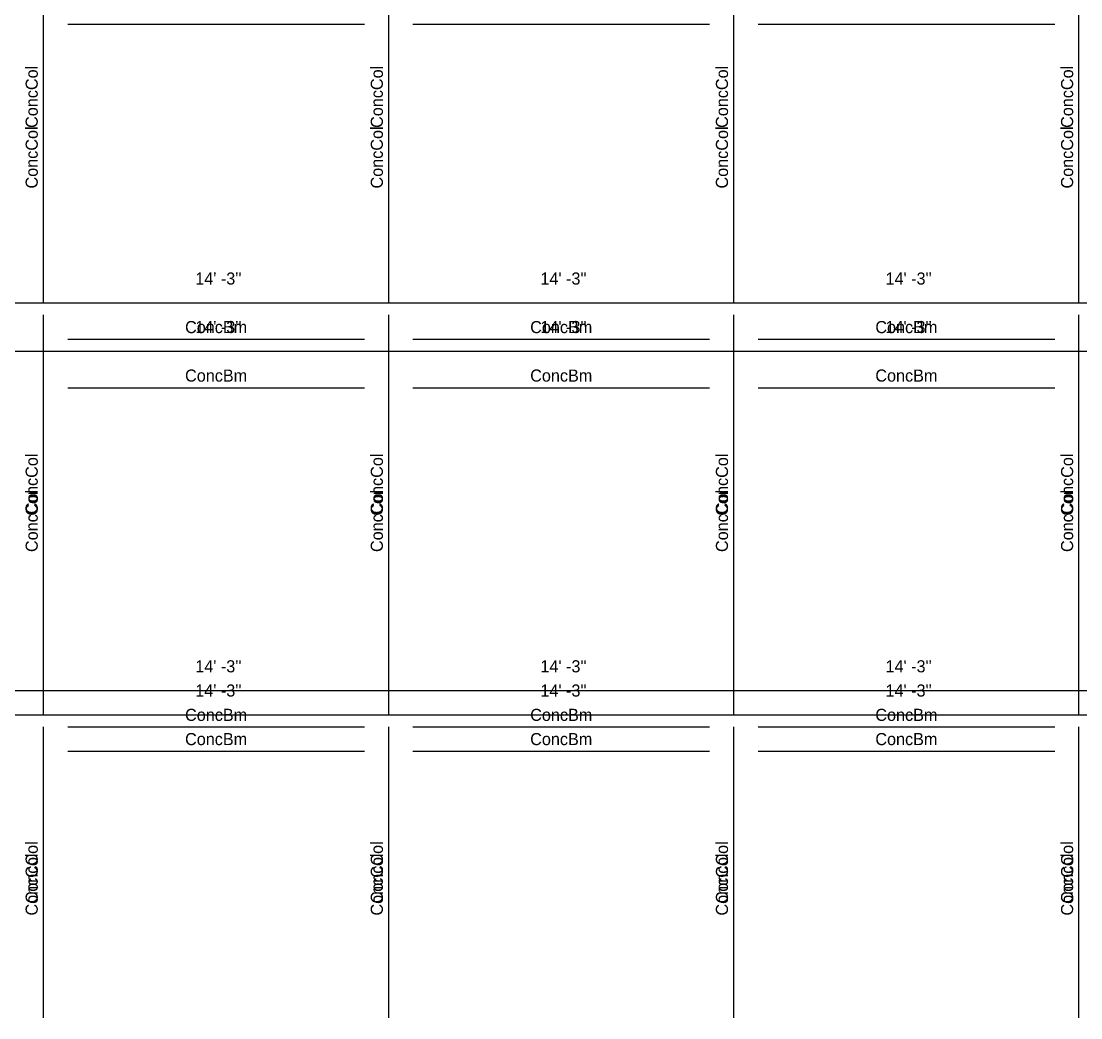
# Model space of a CAD drawing. Extents: x -38 to 2998, y -195 to 11529.
# Drawn here: x 563 to 1088, y 2928 to 3421 of the extents above; entities that cross this region are included whole.
import ezdxf
from ezdxf.enums import TextEntityAlignment as Align

# ---------------------------------------------------------------- set-up
doc = ezdxf.new("R2010")
doc.units = 0
doc.header["$MEASUREMENT"] = 0
doc.layers.get('0').update_dxf_attribs({"linetype": 'CONTINUOUS'})
for name, color, linetype in [('CENTERLINES', 7, 'CONTINUOUS'), ('DIMENSIONS', 4, 'CONTINUOUS'), ('TEXT', 5, 'CONTINUOUS')]:
    doc.layers.add(name, color=color, linetype=linetype)
doc.dimstyles.get("Standard").update_dxf_attribs({"dimtxt": 0.18, "dimasz": 0.18, "dimexe": 0.18, "dimexo": 0.0625, "dimgap": 0.09, "dimtad": 0, "dimtih": 1, "dimtoh": 1, "dimdec": 4, "dimzin": 0, "dimtxsty": 'STANDARD', "dimcen": 0.09, "dimazin": 3, "dimtfac": 1, "dimtdec": 4, "dimtofl": 0, "dimtmove": 0, "dimatfit": 3, "dimtolj": 1, "dimtzin": 0})

# ---------------------------------------------------------------- blocks, each defined once
blk = doc.blocks.new('*D7767')
at = {"color": 1, "linetype": 'BYBLOCK'}
for points in [[(407.73, 3094.77), (406.67, 3093.71), (399.25, 3086.29), (398.19, 3085.23)], [(578.73, 3094.77), (577.67, 3093.71), (570.25, 3086.29), (569.19, 3085.23)]]:
    blk.add_solid(points, dxfattribs=at)
at = {"layer": 'DIMENSIONS', "color": 9, "linetype": 'BYBLOCK'}
for p, q in [((402.96, 3090), (402.96, 3108)), ((573.96, 3090), (573.96, 3108))]:
    blk.add_line(p, q, dxfattribs=at)
at = {"layer": 'DIMENSIONS', "color": 0, "linetype": 'BYBLOCK'}
blk.add_line((402.96, 3090), (573.96, 3090), dxfattribs=at)
at = {"layer": 'DIMENSIONS', "color": 0, "linetype": 'BYBLOCK', "insert": (488.46, 3102), "char_height": 6, "attachment_point": 5}
blk.add_mtext("\\A1; 14' -3''", dxfattribs=at)
blk = doc.blocks.new('*D7768')
at = {"color": 1, "linetype": 'BYBLOCK'}
for points in [[(578.73, 3094.77), (577.67, 3093.71), (570.25, 3086.29), (569.19, 3085.23)], [(749.73, 3094.77), (748.67, 3093.71), (741.25, 3086.29), (740.19, 3085.23)]]:
    blk.add_solid(points, dxfattribs=at)
at = {"layer": 'DIMENSIONS', "color": 9, "linetype": 'BYBLOCK'}
for p, q in [((573.96, 3090), (573.96, 3108)), ((744.96, 3090), (744.96, 3108))]:
    blk.add_line(p, q, dxfattribs=at)
at = {"layer": 'DIMENSIONS', "color": 0, "linetype": 'BYBLOCK'}
blk.add_line((573.96, 3090), (744.96, 3090), dxfattribs=at)
at = {"layer": 'DIMENSIONS', "color": 0, "linetype": 'BYBLOCK', "insert": (659.46, 3102), "char_height": 6, "attachment_point": 5}
blk.add_mtext("\\A1; 14' -3''", dxfattribs=at)
blk = doc.blocks.new('*D7769')
at = {"color": 1, "linetype": 'BYBLOCK'}
for points in [[(749.73, 3094.77), (748.67, 3093.71), (741.25, 3086.29), (740.19, 3085.23)], [(920.73, 3094.77), (919.67, 3093.71), (912.25, 3086.29), (911.19, 3085.23)]]:
    blk.add_solid(points, dxfattribs=at)
at = {"layer": 'DIMENSIONS', "color": 9, "linetype": 'BYBLOCK'}
for p, q in [((744.96, 3090), (744.96, 3108)), ((915.96, 3090), (915.96, 3108))]:
    blk.add_line(p, q, dxfattribs=at)
at = {"layer": 'DIMENSIONS', "color": 0, "linetype": 'BYBLOCK'}
blk.add_line((744.96, 3090), (915.96, 3090), dxfattribs=at)
at = {"layer": 'DIMENSIONS', "color": 0, "linetype": 'BYBLOCK', "insert": (830.46, 3102), "char_height": 6, "attachment_point": 5}
blk.add_mtext("\\A1; 14' -3''", dxfattribs=at)
blk = doc.blocks.new('*D7770')
at = {"color": 1, "linetype": 'BYBLOCK'}
for points in [[(920.73, 3094.77), (919.67, 3093.71), (912.25, 3086.29), (911.19, 3085.23)], [(1091.73, 3094.77), (1090.67, 3093.71), (1083.25, 3086.29), (1082.19, 3085.23)]]:
    blk.add_solid(points, dxfattribs=at)
at = {"layer": 'DIMENSIONS', "color": 9, "linetype": 'BYBLOCK'}
for p, q in [((915.96, 3090), (915.96, 3108)), ((1086.96, 3090), (1086.96, 3108))]:
    blk.add_line(p, q, dxfattribs=at)
at = {"layer": 'DIMENSIONS', "color": 0, "linetype": 'BYBLOCK'}
blk.add_line((915.96, 3090), (1086.96, 3090), dxfattribs=at)
at = {"layer": 'DIMENSIONS', "color": 0, "linetype": 'BYBLOCK', "insert": (1001.46, 3102), "char_height": 6, "attachment_point": 5}
blk.add_mtext("\\A1; 14' -3''", dxfattribs=at)
blk = doc.blocks.new('*D7771')
at = {"color": 1, "linetype": 'BYBLOCK'}
for points in [[(1091.73, 3094.77), (1090.67, 3093.71), (1083.25, 3086.29), (1082.19, 3085.23)], [(1262.73, 3094.77), (1261.67, 3093.71), (1254.25, 3086.29), (1253.19, 3085.23)]]:
    blk.add_solid(points, dxfattribs=at)
at = {"layer": 'DIMENSIONS', "color": 9, "linetype": 'BYBLOCK'}
for p, q in [((1086.96, 3090), (1086.96, 3108)), ((1257.96, 3090), (1257.96, 3108))]:
    blk.add_line(p, q, dxfattribs=at)
at = {"layer": 'DIMENSIONS', "color": 0, "linetype": 'BYBLOCK'}
blk.add_line((1086.96, 3090), (1257.96, 3090), dxfattribs=at)
at = {"layer": 'DIMENSIONS', "color": 0, "linetype": 'BYBLOCK', "insert": (1172.46, 3102), "char_height": 6, "attachment_point": 5}
blk.add_mtext("\\A1; 14' -3''", dxfattribs=at)
blk = doc.blocks.new('*D7788')
at = {"color": 1, "linetype": 'BYBLOCK'}
for points in [[(407.73, 3286.77), (406.67, 3285.71), (399.25, 3278.29), (398.19, 3277.23)], [(578.73, 3286.77), (577.67, 3285.71), (570.25, 3278.29), (569.19, 3277.23)]]:
    blk.add_solid(points, dxfattribs=at)
at = {"layer": 'DIMENSIONS', "color": 9, "linetype": 'BYBLOCK'}
for p, q in [((402.96, 3282), (402.96, 3300)), ((573.96, 3282), (573.96, 3300))]:
    blk.add_line(p, q, dxfattribs=at)
at = {"layer": 'DIMENSIONS', "color": 0, "linetype": 'BYBLOCK'}
blk.add_line((402.96, 3282), (573.96, 3282), dxfattribs=at)
at = {"layer": 'DIMENSIONS', "color": 0, "linetype": 'BYBLOCK', "insert": (488.46, 3294), "char_height": 6, "attachment_point": 5}
blk.add_mtext("\\A1; 14' -3''", dxfattribs=at)
blk = doc.blocks.new('*D7789')
at = {"color": 1, "linetype": 'BYBLOCK'}
for points in [[(578.73, 3286.77), (577.67, 3285.71), (570.25, 3278.29), (569.19, 3277.23)], [(749.73, 3286.77), (748.67, 3285.71), (741.25, 3278.29), (740.19, 3277.23)]]:
    blk.add_solid(points, dxfattribs=at)
at = {"layer": 'DIMENSIONS', "color": 9, "linetype": 'BYBLOCK'}
for p, q in [((573.96, 3282), (573.96, 3300)), ((744.96, 3282), (744.96, 3300))]:
    blk.add_line(p, q, dxfattribs=at)
at = {"layer": 'DIMENSIONS', "color": 0, "linetype": 'BYBLOCK'}
blk.add_line((573.96, 3282), (744.96, 3282), dxfattribs=at)
at = {"layer": 'DIMENSIONS', "color": 0, "linetype": 'BYBLOCK', "insert": (659.46, 3294), "char_height": 6, "attachment_point": 5}
blk.add_mtext("\\A1; 14' -3''", dxfattribs=at)
blk = doc.blocks.new('*D7790')
at = {"color": 1, "linetype": 'BYBLOCK'}
for points in [[(749.73, 3286.77), (748.67, 3285.71), (741.25, 3278.29), (740.19, 3277.23)], [(920.73, 3286.77), (919.67, 3285.71), (912.25, 3278.29), (911.19, 3277.23)]]:
    blk.add_solid(points, dxfattribs=at)
at = {"layer": 'DIMENSIONS', "color": 9, "linetype": 'BYBLOCK'}
for p, q in [((744.96, 3282), (744.96, 3300)), ((915.96, 3282), (915.96, 3300))]:
    blk.add_line(p, q, dxfattribs=at)
at = {"layer": 'DIMENSIONS', "color": 0, "linetype": 'BYBLOCK'}
blk.add_line((744.96, 3282), (915.96, 3282), dxfattribs=at)
at = {"layer": 'DIMENSIONS', "color": 0, "linetype": 'BYBLOCK', "insert": (830.46, 3294), "char_height": 6, "attachment_point": 5}
blk.add_mtext("\\A1; 14' -3''", dxfattribs=at)
blk = doc.blocks.new('*D7791')
at = {"color": 1, "linetype": 'BYBLOCK'}
for points in [[(920.73, 3286.77), (919.67, 3285.71), (912.25, 3278.29), (911.19, 3277.23)], [(1091.73, 3286.77), (1090.67, 3285.71), (1083.25, 3278.29), (1082.19, 3277.23)]]:
    blk.add_solid(points, dxfattribs=at)
at = {"layer": 'DIMENSIONS', "color": 9, "linetype": 'BYBLOCK'}
for p, q in [((915.96, 3282), (915.96, 3300)), ((1086.96, 3282), (1086.96, 3300))]:
    blk.add_line(p, q, dxfattribs=at)
at = {"layer": 'DIMENSIONS', "color": 0, "linetype": 'BYBLOCK'}
blk.add_line((915.96, 3282), (1086.96, 3282), dxfattribs=at)
at = {"layer": 'DIMENSIONS', "color": 0, "linetype": 'BYBLOCK', "insert": (1001.46, 3294), "char_height": 6, "attachment_point": 5}
blk.add_mtext("\\A1; 14' -3''", dxfattribs=at)
blk = doc.blocks.new('*D7792')
at = {"color": 1, "linetype": 'BYBLOCK'}
for points in [[(1091.73, 3286.77), (1090.67, 3285.71), (1083.25, 3278.29), (1082.19, 3277.23)], [(1262.73, 3286.77), (1261.67, 3285.71), (1254.25, 3278.29), (1253.19, 3277.23)]]:
    blk.add_solid(points, dxfattribs=at)
at = {"layer": 'DIMENSIONS', "color": 9, "linetype": 'BYBLOCK'}
for p, q in [((1086.96, 3282), (1086.96, 3300)), ((1257.96, 3282), (1257.96, 3300))]:
    blk.add_line(p, q, dxfattribs=at)
at = {"layer": 'DIMENSIONS', "color": 0, "linetype": 'BYBLOCK'}
blk.add_line((1086.96, 3282), (1257.96, 3282), dxfattribs=at)
at = {"layer": 'DIMENSIONS', "color": 0, "linetype": 'BYBLOCK', "insert": (1172.46, 3294), "char_height": 6, "attachment_point": 5}
blk.add_mtext("\\A1; 14' -3''", dxfattribs=at)
blk = doc.blocks.new('*D8258')
at = {"color": 1, "linetype": 'BYBLOCK'}
for points in [[(407.73, 3082.77), (406.67, 3081.71), (399.25, 3074.29), (398.19, 3073.23)], [(578.73, 3082.77), (577.67, 3081.71), (570.25, 3074.29), (569.19, 3073.23)]]:
    blk.add_solid(points, dxfattribs=at)
at = {"layer": 'DIMENSIONS', "color": 9, "linetype": 'BYBLOCK'}
for p, q in [((402.96, 3078), (402.96, 3096)), ((573.96, 3078), (573.96, 3096))]:
    blk.add_line(p, q, dxfattribs=at)
at = {"layer": 'DIMENSIONS', "color": 0, "linetype": 'BYBLOCK'}
blk.add_line((402.96, 3078), (573.96, 3078), dxfattribs=at)
at = {"layer": 'DIMENSIONS', "color": 0, "linetype": 'BYBLOCK', "insert": (488.46, 3090), "char_height": 6, "attachment_point": 5}
blk.add_mtext("\\A1; 14' -3''", dxfattribs=at)
blk = doc.blocks.new('*D8259')
at = {"color": 1, "linetype": 'BYBLOCK'}
for points in [[(578.73, 3082.77), (577.67, 3081.71), (570.25, 3074.29), (569.19, 3073.23)], [(749.73, 3082.77), (748.67, 3081.71), (741.25, 3074.29), (740.19, 3073.23)]]:
    blk.add_solid(points, dxfattribs=at)
at = {"layer": 'DIMENSIONS', "color": 9, "linetype": 'BYBLOCK'}
for p, q in [((573.96, 3078), (573.96, 3096)), ((744.96, 3078), (744.96, 3096))]:
    blk.add_line(p, q, dxfattribs=at)
at = {"layer": 'DIMENSIONS', "color": 0, "linetype": 'BYBLOCK'}
blk.add_line((573.96, 3078), (744.96, 3078), dxfattribs=at)
at = {"layer": 'DIMENSIONS', "color": 0, "linetype": 'BYBLOCK', "insert": (659.46, 3090), "char_height": 6, "attachment_point": 5}
blk.add_mtext("\\A1; 14' -3''", dxfattribs=at)
blk = doc.blocks.new('*D8260')
at = {"color": 1, "linetype": 'BYBLOCK'}
for points in [[(749.73, 3082.77), (748.67, 3081.71), (741.25, 3074.29), (740.19, 3073.23)], [(920.73, 3082.77), (919.67, 3081.71), (912.25, 3074.29), (911.19, 3073.23)]]:
    blk.add_solid(points, dxfattribs=at)
at = {"layer": 'DIMENSIONS', "color": 9, "linetype": 'BYBLOCK'}
for p, q in [((744.96, 3078), (744.96, 3096)), ((915.96, 3078), (915.96, 3096))]:
    blk.add_line(p, q, dxfattribs=at)
at = {"layer": 'DIMENSIONS', "color": 0, "linetype": 'BYBLOCK'}
blk.add_line((744.96, 3078), (915.96, 3078), dxfattribs=at)
at = {"layer": 'DIMENSIONS', "color": 0, "linetype": 'BYBLOCK', "insert": (830.46, 3090), "char_height": 6, "attachment_point": 5}
blk.add_mtext("\\A1; 14' -3''", dxfattribs=at)
blk = doc.blocks.new('*D8261')
at = {"color": 1, "linetype": 'BYBLOCK'}
for points in [[(920.73, 3082.77), (919.67, 3081.71), (912.25, 3074.29), (911.19, 3073.23)], [(1091.73, 3082.77), (1090.67, 3081.71), (1083.25, 3074.29), (1082.19, 3073.23)]]:
    blk.add_solid(points, dxfattribs=at)
at = {"layer": 'DIMENSIONS', "color": 9, "linetype": 'BYBLOCK'}
for p, q in [((915.96, 3078), (915.96, 3096)), ((1086.96, 3078), (1086.96, 3096))]:
    blk.add_line(p, q, dxfattribs=at)
at = {"layer": 'DIMENSIONS', "color": 0, "linetype": 'BYBLOCK'}
blk.add_line((915.96, 3078), (1086.96, 3078), dxfattribs=at)
at = {"layer": 'DIMENSIONS', "color": 0, "linetype": 'BYBLOCK', "insert": (1001.46, 3090), "char_height": 6, "attachment_point": 5}
blk.add_mtext("\\A1; 14' -3''", dxfattribs=at)
blk = doc.blocks.new('*D8262')
at = {"color": 1, "linetype": 'BYBLOCK'}
for points in [[(1091.73, 3082.77), (1090.67, 3081.71), (1083.25, 3074.29), (1082.19, 3073.23)], [(1262.73, 3082.77), (1261.67, 3081.71), (1254.25, 3074.29), (1253.19, 3073.23)]]:
    blk.add_solid(points, dxfattribs=at)
at = {"layer": 'DIMENSIONS', "color": 9, "linetype": 'BYBLOCK'}
for p, q in [((1086.96, 3078), (1086.96, 3096)), ((1257.96, 3078), (1257.96, 3096))]:
    blk.add_line(p, q, dxfattribs=at)
at = {"layer": 'DIMENSIONS', "color": 0, "linetype": 'BYBLOCK'}
blk.add_line((1086.96, 3078), (1257.96, 3078), dxfattribs=at)
at = {"layer": 'DIMENSIONS', "color": 0, "linetype": 'BYBLOCK', "insert": (1172.46, 3090), "char_height": 6, "attachment_point": 5}
blk.add_mtext("\\A1; 14' -3''", dxfattribs=at)
blk = doc.blocks.new('*D8279')
at = {"color": 1, "linetype": 'BYBLOCK'}
for points in [[(407.73, 3262.77), (406.67, 3261.71), (399.25, 3254.29), (398.19, 3253.23)], [(578.73, 3262.77), (577.67, 3261.71), (570.25, 3254.29), (569.19, 3253.23)]]:
    blk.add_solid(points, dxfattribs=at)
at = {"layer": 'DIMENSIONS', "color": 9, "linetype": 'BYBLOCK'}
for p, q in [((402.96, 3258), (402.96, 3276)), ((573.96, 3258), (573.96, 3276))]:
    blk.add_line(p, q, dxfattribs=at)
at = {"layer": 'DIMENSIONS', "color": 0, "linetype": 'BYBLOCK'}
blk.add_line((402.96, 3258), (573.96, 3258), dxfattribs=at)
at = {"layer": 'DIMENSIONS', "color": 0, "linetype": 'BYBLOCK', "insert": (488.46, 3270), "char_height": 6, "attachment_point": 5}
blk.add_mtext("\\A1; 14' -3''", dxfattribs=at)
blk = doc.blocks.new('*D8280')
at = {"color": 1, "linetype": 'BYBLOCK'}
for points in [[(578.73, 3262.77), (577.67, 3261.71), (570.25, 3254.29), (569.19, 3253.23)], [(749.73, 3262.77), (748.67, 3261.71), (741.25, 3254.29), (740.19, 3253.23)]]:
    blk.add_solid(points, dxfattribs=at)
at = {"layer": 'DIMENSIONS', "color": 9, "linetype": 'BYBLOCK'}
for p, q in [((573.96, 3258), (573.96, 3276)), ((744.96, 3258), (744.96, 3276))]:
    blk.add_line(p, q, dxfattribs=at)
at = {"layer": 'DIMENSIONS', "color": 0, "linetype": 'BYBLOCK'}
blk.add_line((573.96, 3258), (744.96, 3258), dxfattribs=at)
at = {"layer": 'DIMENSIONS', "color": 0, "linetype": 'BYBLOCK', "insert": (659.46, 3270), "char_height": 6, "attachment_point": 5}
blk.add_mtext("\\A1; 14' -3''", dxfattribs=at)
blk = doc.blocks.new('*D8281')
at = {"color": 1, "linetype": 'BYBLOCK'}
for points in [[(749.73, 3262.77), (748.67, 3261.71), (741.25, 3254.29), (740.19, 3253.23)], [(920.73, 3262.77), (919.67, 3261.71), (912.25, 3254.29), (911.19, 3253.23)]]:
    blk.add_solid(points, dxfattribs=at)
at = {"layer": 'DIMENSIONS', "color": 9, "linetype": 'BYBLOCK'}
for p, q in [((744.96, 3258), (744.96, 3276)), ((915.96, 3258), (915.96, 3276))]:
    blk.add_line(p, q, dxfattribs=at)
at = {"layer": 'DIMENSIONS', "color": 0, "linetype": 'BYBLOCK'}
blk.add_line((744.96, 3258), (915.96, 3258), dxfattribs=at)
at = {"layer": 'DIMENSIONS', "color": 0, "linetype": 'BYBLOCK', "insert": (830.46, 3270), "char_height": 6, "attachment_point": 5}
blk.add_mtext("\\A1; 14' -3''", dxfattribs=at)
blk = doc.blocks.new('*D8282')
at = {"color": 1, "linetype": 'BYBLOCK'}
for points in [[(920.73, 3262.77), (919.67, 3261.71), (912.25, 3254.29), (911.19, 3253.23)], [(1091.73, 3262.77), (1090.67, 3261.71), (1083.25, 3254.29), (1082.19, 3253.23)]]:
    blk.add_solid(points, dxfattribs=at)
at = {"layer": 'DIMENSIONS', "color": 9, "linetype": 'BYBLOCK'}
for p, q in [((915.96, 3258), (915.96, 3276)), ((1086.96, 3258), (1086.96, 3276))]:
    blk.add_line(p, q, dxfattribs=at)
at = {"layer": 'DIMENSIONS', "color": 0, "linetype": 'BYBLOCK'}
blk.add_line((915.96, 3258), (1086.96, 3258), dxfattribs=at)
at = {"layer": 'DIMENSIONS', "color": 0, "linetype": 'BYBLOCK', "insert": (1001.46, 3270), "char_height": 6, "attachment_point": 5}
blk.add_mtext("\\A1; 14' -3''", dxfattribs=at)
blk = doc.blocks.new('*D8283')
at = {"color": 1, "linetype": 'BYBLOCK'}
for points in [[(1091.73, 3262.77), (1090.67, 3261.71), (1083.25, 3254.29), (1082.19, 3253.23)], [(1262.73, 3262.77), (1261.67, 3261.71), (1254.25, 3254.29), (1253.19, 3253.23)]]:
    blk.add_solid(points, dxfattribs=at)
at = {"layer": 'DIMENSIONS', "color": 9, "linetype": 'BYBLOCK'}
for p, q in [((1086.96, 3258), (1086.96, 3276)), ((1257.96, 3258), (1257.96, 3276))]:
    blk.add_line(p, q, dxfattribs=at)
at = {"layer": 'DIMENSIONS', "color": 0, "linetype": 'BYBLOCK'}
blk.add_line((1086.96, 3258), (1257.96, 3258), dxfattribs=at)
at = {"layer": 'DIMENSIONS', "color": 0, "linetype": 'BYBLOCK', "insert": (1172.46, 3270), "char_height": 6, "attachment_point": 5}
blk.add_mtext("\\A1; 14' -3''", dxfattribs=at)
blk = doc.blocks.new('*D8728')
at = {"color": 1, "linetype": 'BYBLOCK'}
for points in [[(407.73, 3082.77), (406.67, 3081.71), (399.25, 3074.29), (398.19, 3073.23)], [(578.73, 3082.77), (577.67, 3081.71), (570.25, 3074.29), (569.19, 3073.23)]]:
    blk.add_solid(points, dxfattribs=at)
at = {"layer": 'DIMENSIONS', "color": 9, "linetype": 'BYBLOCK'}
for p, q in [((402.96, 3078), (402.96, 3096)), ((573.96, 3078), (573.96, 3096))]:
    blk.add_line(p, q, dxfattribs=at)
at = {"layer": 'DIMENSIONS', "color": 0, "linetype": 'BYBLOCK'}
blk.add_line((402.96, 3078), (573.96, 3078), dxfattribs=at)
at = {"layer": 'DIMENSIONS', "color": 0, "linetype": 'BYBLOCK', "insert": (488.46, 3090), "char_height": 6, "attachment_point": 5}
blk.add_mtext("\\A1; 14' -3''", dxfattribs=at)
blk = doc.blocks.new('*D8729')
at = {"color": 1, "linetype": 'BYBLOCK'}
for points in [[(578.73, 3082.77), (577.67, 3081.71), (570.25, 3074.29), (569.19, 3073.23)], [(749.73, 3082.77), (748.67, 3081.71), (741.25, 3074.29), (740.19, 3073.23)]]:
    blk.add_solid(points, dxfattribs=at)
at = {"layer": 'DIMENSIONS', "color": 9, "linetype": 'BYBLOCK'}
for p, q in [((573.96, 3078), (573.96, 3096)), ((744.96, 3078), (744.96, 3096))]:
    blk.add_line(p, q, dxfattribs=at)
at = {"layer": 'DIMENSIONS', "color": 0, "linetype": 'BYBLOCK'}
blk.add_line((573.96, 3078), (744.96, 3078), dxfattribs=at)
at = {"layer": 'DIMENSIONS', "color": 0, "linetype": 'BYBLOCK', "insert": (659.46, 3090), "char_height": 6, "attachment_point": 5}
blk.add_mtext("\\A1; 14' -3''", dxfattribs=at)
blk = doc.blocks.new('*D8730')
at = {"color": 1, "linetype": 'BYBLOCK'}
for points in [[(749.73, 3082.77), (748.67, 3081.71), (741.25, 3074.29), (740.19, 3073.23)], [(920.73, 3082.77), (919.67, 3081.71), (912.25, 3074.29), (911.19, 3073.23)]]:
    blk.add_solid(points, dxfattribs=at)
at = {"layer": 'DIMENSIONS', "color": 9, "linetype": 'BYBLOCK'}
for p, q in [((744.96, 3078), (744.96, 3096)), ((915.96, 3078), (915.96, 3096))]:
    blk.add_line(p, q, dxfattribs=at)
at = {"layer": 'DIMENSIONS', "color": 0, "linetype": 'BYBLOCK'}
blk.add_line((744.96, 3078), (915.96, 3078), dxfattribs=at)
at = {"layer": 'DIMENSIONS', "color": 0, "linetype": 'BYBLOCK', "insert": (830.46, 3090), "char_height": 6, "attachment_point": 5}
blk.add_mtext("\\A1; 14' -3''", dxfattribs=at)
blk = doc.blocks.new('*D8731')
at = {"color": 1, "linetype": 'BYBLOCK'}
for points in [[(920.73, 3082.77), (919.67, 3081.71), (912.25, 3074.29), (911.19, 3073.23)], [(1091.73, 3082.77), (1090.67, 3081.71), (1083.25, 3074.29), (1082.19, 3073.23)]]:
    blk.add_solid(points, dxfattribs=at)
at = {"layer": 'DIMENSIONS', "color": 9, "linetype": 'BYBLOCK'}
for p, q in [((915.96, 3078), (915.96, 3096)), ((1086.96, 3078), (1086.96, 3096))]:
    blk.add_line(p, q, dxfattribs=at)
at = {"layer": 'DIMENSIONS', "color": 0, "linetype": 'BYBLOCK'}
blk.add_line((915.96, 3078), (1086.96, 3078), dxfattribs=at)
at = {"layer": 'DIMENSIONS', "color": 0, "linetype": 'BYBLOCK', "insert": (1001.46, 3090), "char_height": 6, "attachment_point": 5}
blk.add_mtext("\\A1; 14' -3''", dxfattribs=at)
blk = doc.blocks.new('*D8732')
at = {"color": 1, "linetype": 'BYBLOCK'}
for points in [[(1091.73, 3082.77), (1090.67, 3081.71), (1083.25, 3074.29), (1082.19, 3073.23)], [(1262.73, 3082.77), (1261.67, 3081.71), (1254.25, 3074.29), (1253.19, 3073.23)]]:
    blk.add_solid(points, dxfattribs=at)
at = {"layer": 'DIMENSIONS', "color": 9, "linetype": 'BYBLOCK'}
for p, q in [((1086.96, 3078), (1086.96, 3096)), ((1257.96, 3078), (1257.96, 3096))]:
    blk.add_line(p, q, dxfattribs=at)
at = {"layer": 'DIMENSIONS', "color": 0, "linetype": 'BYBLOCK'}
blk.add_line((1086.96, 3078), (1257.96, 3078), dxfattribs=at)
at = {"layer": 'DIMENSIONS', "color": 0, "linetype": 'BYBLOCK', "insert": (1172.46, 3090), "char_height": 6, "attachment_point": 5}
blk.add_mtext("\\A1; 14' -3''", dxfattribs=at)
blk = doc.blocks.new('*D8749')
at = {"color": 1, "linetype": 'BYBLOCK'}
for points in [[(407.73, 3262.77), (406.67, 3261.71), (399.25, 3254.29), (398.19, 3253.23)], [(578.73, 3262.77), (577.67, 3261.71), (570.25, 3254.29), (569.19, 3253.23)]]:
    blk.add_solid(points, dxfattribs=at)
at = {"layer": 'DIMENSIONS', "color": 9, "linetype": 'BYBLOCK'}
for p, q in [((402.96, 3258), (402.96, 3276)), ((573.96, 3258), (573.96, 3276))]:
    blk.add_line(p, q, dxfattribs=at)
at = {"layer": 'DIMENSIONS', "color": 0, "linetype": 'BYBLOCK'}
blk.add_line((402.96, 3258), (573.96, 3258), dxfattribs=at)
at = {"layer": 'DIMENSIONS', "color": 0, "linetype": 'BYBLOCK', "insert": (488.46, 3270), "char_height": 6, "attachment_point": 5}
blk.add_mtext("\\A1; 14' -3''", dxfattribs=at)
blk = doc.blocks.new('*D8750')
at = {"color": 1, "linetype": 'BYBLOCK'}
for points in [[(578.73, 3262.77), (577.67, 3261.71), (570.25, 3254.29), (569.19, 3253.23)], [(749.73, 3262.77), (748.67, 3261.71), (741.25, 3254.29), (740.19, 3253.23)]]:
    blk.add_solid(points, dxfattribs=at)
at = {"layer": 'DIMENSIONS', "color": 9, "linetype": 'BYBLOCK'}
for p, q in [((573.96, 3258), (573.96, 3276)), ((744.96, 3258), (744.96, 3276))]:
    blk.add_line(p, q, dxfattribs=at)
at = {"layer": 'DIMENSIONS', "color": 0, "linetype": 'BYBLOCK'}
blk.add_line((573.96, 3258), (744.96, 3258), dxfattribs=at)
at = {"layer": 'DIMENSIONS', "color": 0, "linetype": 'BYBLOCK', "insert": (659.46, 3270), "char_height": 6, "attachment_point": 5}
blk.add_mtext("\\A1; 14' -3''", dxfattribs=at)
blk = doc.blocks.new('*D8751')
at = {"color": 1, "linetype": 'BYBLOCK'}
for points in [[(749.73, 3262.77), (748.67, 3261.71), (741.25, 3254.29), (740.19, 3253.23)], [(920.73, 3262.77), (919.67, 3261.71), (912.25, 3254.29), (911.19, 3253.23)]]:
    blk.add_solid(points, dxfattribs=at)
at = {"layer": 'DIMENSIONS', "color": 9, "linetype": 'BYBLOCK'}
for p, q in [((744.96, 3258), (744.96, 3276)), ((915.96, 3258), (915.96, 3276))]:
    blk.add_line(p, q, dxfattribs=at)
at = {"layer": 'DIMENSIONS', "color": 0, "linetype": 'BYBLOCK'}
blk.add_line((744.96, 3258), (915.96, 3258), dxfattribs=at)
at = {"layer": 'DIMENSIONS', "color": 0, "linetype": 'BYBLOCK', "insert": (830.46, 3270), "char_height": 6, "attachment_point": 5}
blk.add_mtext("\\A1; 14' -3''", dxfattribs=at)
blk = doc.blocks.new('*D8752')
at = {"color": 1, "linetype": 'BYBLOCK'}
for points in [[(920.73, 3262.77), (919.67, 3261.71), (912.25, 3254.29), (911.19, 3253.23)], [(1091.73, 3262.77), (1090.67, 3261.71), (1083.25, 3254.29), (1082.19, 3253.23)]]:
    blk.add_solid(points, dxfattribs=at)
at = {"layer": 'DIMENSIONS', "color": 9, "linetype": 'BYBLOCK'}
for p, q in [((915.96, 3258), (915.96, 3276)), ((1086.96, 3258), (1086.96, 3276))]:
    blk.add_line(p, q, dxfattribs=at)
at = {"layer": 'DIMENSIONS', "color": 0, "linetype": 'BYBLOCK'}
blk.add_line((915.96, 3258), (1086.96, 3258), dxfattribs=at)
at = {"layer": 'DIMENSIONS', "color": 0, "linetype": 'BYBLOCK', "insert": (1001.46, 3270), "char_height": 6, "attachment_point": 5}
blk.add_mtext("\\A1; 14' -3''", dxfattribs=at)
blk = doc.blocks.new('*D8753')
at = {"color": 1, "linetype": 'BYBLOCK'}
for points in [[(1091.73, 3262.77), (1090.67, 3261.71), (1083.25, 3254.29), (1082.19, 3253.23)], [(1262.73, 3262.77), (1261.67, 3261.71), (1254.25, 3254.29), (1253.19, 3253.23)]]:
    blk.add_solid(points, dxfattribs=at)
at = {"layer": 'DIMENSIONS', "color": 9, "linetype": 'BYBLOCK'}
for p, q in [((1086.96, 3258), (1086.96, 3276)), ((1257.96, 3258), (1257.96, 3276))]:
    blk.add_line(p, q, dxfattribs=at)
at = {"layer": 'DIMENSIONS', "color": 0, "linetype": 'BYBLOCK'}
blk.add_line((1086.96, 3258), (1257.96, 3258), dxfattribs=at)
at = {"layer": 'DIMENSIONS', "color": 0, "linetype": 'BYBLOCK', "insert": (1172.46, 3270), "char_height": 6, "attachment_point": 5}
blk.add_mtext("\\A1; 14' -3''", dxfattribs=at)
blk = doc.blocks.new('*D9198')
at = {"color": 1, "linetype": 'BYBLOCK'}
for points in [[(407.73, 3082.77), (406.67, 3081.71), (399.25, 3074.29), (398.19, 3073.23)], [(578.73, 3082.77), (577.67, 3081.71), (570.25, 3074.29), (569.19, 3073.23)]]:
    blk.add_solid(points, dxfattribs=at)
at = {"layer": 'DIMENSIONS', "color": 9, "linetype": 'BYBLOCK'}
for p, q in [((402.96, 3078), (402.96, 3096)), ((573.96, 3078), (573.96, 3096))]:
    blk.add_line(p, q, dxfattribs=at)
at = {"layer": 'DIMENSIONS', "color": 0, "linetype": 'BYBLOCK'}
blk.add_line((402.96, 3078), (573.96, 3078), dxfattribs=at)
at = {"layer": 'DIMENSIONS', "color": 0, "linetype": 'BYBLOCK', "insert": (488.46, 3090), "char_height": 6, "attachment_point": 5}
blk.add_mtext("\\A1; 14' -3''", dxfattribs=at)
blk = doc.blocks.new('*D9199')
at = {"color": 1, "linetype": 'BYBLOCK'}
for points in [[(578.73, 3082.77), (577.67, 3081.71), (570.25, 3074.29), (569.19, 3073.23)], [(749.73, 3082.77), (748.67, 3081.71), (741.25, 3074.29), (740.19, 3073.23)]]:
    blk.add_solid(points, dxfattribs=at)
at = {"layer": 'DIMENSIONS', "color": 9, "linetype": 'BYBLOCK'}
for p, q in [((573.96, 3078), (573.96, 3096)), ((744.96, 3078), (744.96, 3096))]:
    blk.add_line(p, q, dxfattribs=at)
at = {"layer": 'DIMENSIONS', "color": 0, "linetype": 'BYBLOCK'}
blk.add_line((573.96, 3078), (744.96, 3078), dxfattribs=at)
at = {"layer": 'DIMENSIONS', "color": 0, "linetype": 'BYBLOCK', "insert": (659.46, 3090), "char_height": 6, "attachment_point": 5}
blk.add_mtext("\\A1; 14' -3''", dxfattribs=at)
blk = doc.blocks.new('*D9200')
at = {"color": 1, "linetype": 'BYBLOCK'}
for points in [[(749.73, 3082.77), (748.67, 3081.71), (741.25, 3074.29), (740.19, 3073.23)], [(920.73, 3082.77), (919.67, 3081.71), (912.25, 3074.29), (911.19, 3073.23)]]:
    blk.add_solid(points, dxfattribs=at)
at = {"layer": 'DIMENSIONS', "color": 9, "linetype": 'BYBLOCK'}
for p, q in [((744.96, 3078), (744.96, 3096)), ((915.96, 3078), (915.96, 3096))]:
    blk.add_line(p, q, dxfattribs=at)
at = {"layer": 'DIMENSIONS', "color": 0, "linetype": 'BYBLOCK'}
blk.add_line((744.96, 3078), (915.96, 3078), dxfattribs=at)
at = {"layer": 'DIMENSIONS', "color": 0, "linetype": 'BYBLOCK', "insert": (830.46, 3090), "char_height": 6, "attachment_point": 5}
blk.add_mtext("\\A1; 14' -3''", dxfattribs=at)
blk = doc.blocks.new('*D9201')
at = {"color": 1, "linetype": 'BYBLOCK'}
for points in [[(920.73, 3082.77), (919.67, 3081.71), (912.25, 3074.29), (911.19, 3073.23)], [(1091.73, 3082.77), (1090.67, 3081.71), (1083.25, 3074.29), (1082.19, 3073.23)]]:
    blk.add_solid(points, dxfattribs=at)
at = {"layer": 'DIMENSIONS', "color": 9, "linetype": 'BYBLOCK'}
for p, q in [((915.96, 3078), (915.96, 3096)), ((1086.96, 3078), (1086.96, 3096))]:
    blk.add_line(p, q, dxfattribs=at)
at = {"layer": 'DIMENSIONS', "color": 0, "linetype": 'BYBLOCK'}
blk.add_line((915.96, 3078), (1086.96, 3078), dxfattribs=at)
at = {"layer": 'DIMENSIONS', "color": 0, "linetype": 'BYBLOCK', "insert": (1001.46, 3090), "char_height": 6, "attachment_point": 5}
blk.add_mtext("\\A1; 14' -3''", dxfattribs=at)
blk = doc.blocks.new('*D9202')
at = {"color": 1, "linetype": 'BYBLOCK'}
for points in [[(1091.73, 3082.77), (1090.67, 3081.71), (1083.25, 3074.29), (1082.19, 3073.23)], [(1262.73, 3082.77), (1261.67, 3081.71), (1254.25, 3074.29), (1253.19, 3073.23)]]:
    blk.add_solid(points, dxfattribs=at)
at = {"layer": 'DIMENSIONS', "color": 9, "linetype": 'BYBLOCK'}
for p, q in [((1086.96, 3078), (1086.96, 3096)), ((1257.96, 3078), (1257.96, 3096))]:
    blk.add_line(p, q, dxfattribs=at)
at = {"layer": 'DIMENSIONS', "color": 0, "linetype": 'BYBLOCK'}
blk.add_line((1086.96, 3078), (1257.96, 3078), dxfattribs=at)
at = {"layer": 'DIMENSIONS', "color": 0, "linetype": 'BYBLOCK', "insert": (1172.46, 3090), "char_height": 6, "attachment_point": 5}
blk.add_mtext("\\A1; 14' -3''", dxfattribs=at)
blk = doc.blocks.new('*D9219')
at = {"color": 1, "linetype": 'BYBLOCK'}
for points in [[(407.73, 3262.77), (406.67, 3261.71), (399.25, 3254.29), (398.19, 3253.23)], [(578.73, 3262.77), (577.67, 3261.71), (570.25, 3254.29), (569.19, 3253.23)]]:
    blk.add_solid(points, dxfattribs=at)
at = {"layer": 'DIMENSIONS', "color": 9, "linetype": 'BYBLOCK'}
for p, q in [((402.96, 3258), (402.96, 3276)), ((573.96, 3258), (573.96, 3276))]:
    blk.add_line(p, q, dxfattribs=at)
at = {"layer": 'DIMENSIONS', "color": 0, "linetype": 'BYBLOCK'}
blk.add_line((402.96, 3258), (573.96, 3258), dxfattribs=at)
at = {"layer": 'DIMENSIONS', "color": 0, "linetype": 'BYBLOCK', "insert": (488.46, 3270), "char_height": 6, "attachment_point": 5}
blk.add_mtext("\\A1; 14' -3''", dxfattribs=at)
blk = doc.blocks.new('*D9220')
at = {"color": 1, "linetype": 'BYBLOCK'}
for points in [[(578.73, 3262.77), (577.67, 3261.71), (570.25, 3254.29), (569.19, 3253.23)], [(749.73, 3262.77), (748.67, 3261.71), (741.25, 3254.29), (740.19, 3253.23)]]:
    blk.add_solid(points, dxfattribs=at)
at = {"layer": 'DIMENSIONS', "color": 9, "linetype": 'BYBLOCK'}
for p, q in [((573.96, 3258), (573.96, 3276)), ((744.96, 3258), (744.96, 3276))]:
    blk.add_line(p, q, dxfattribs=at)
at = {"layer": 'DIMENSIONS', "color": 0, "linetype": 'BYBLOCK'}
blk.add_line((573.96, 3258), (744.96, 3258), dxfattribs=at)
at = {"layer": 'DIMENSIONS', "color": 0, "linetype": 'BYBLOCK', "insert": (659.46, 3270), "char_height": 6, "attachment_point": 5}
blk.add_mtext("\\A1; 14' -3''", dxfattribs=at)
blk = doc.blocks.new('*D9221')
at = {"color": 1, "linetype": 'BYBLOCK'}
for points in [[(749.73, 3262.77), (748.67, 3261.71), (741.25, 3254.29), (740.19, 3253.23)], [(920.73, 3262.77), (919.67, 3261.71), (912.25, 3254.29), (911.19, 3253.23)]]:
    blk.add_solid(points, dxfattribs=at)
at = {"layer": 'DIMENSIONS', "color": 9, "linetype": 'BYBLOCK'}
for p, q in [((744.96, 3258), (744.96, 3276)), ((915.96, 3258), (915.96, 3276))]:
    blk.add_line(p, q, dxfattribs=at)
at = {"layer": 'DIMENSIONS', "color": 0, "linetype": 'BYBLOCK'}
blk.add_line((744.96, 3258), (915.96, 3258), dxfattribs=at)
at = {"layer": 'DIMENSIONS', "color": 0, "linetype": 'BYBLOCK', "insert": (830.46, 3270), "char_height": 6, "attachment_point": 5}
blk.add_mtext("\\A1; 14' -3''", dxfattribs=at)
blk = doc.blocks.new('*D9222')
at = {"color": 1, "linetype": 'BYBLOCK'}
for points in [[(920.73, 3262.77), (919.67, 3261.71), (912.25, 3254.29), (911.19, 3253.23)], [(1091.73, 3262.77), (1090.67, 3261.71), (1083.25, 3254.29), (1082.19, 3253.23)]]:
    blk.add_solid(points, dxfattribs=at)
at = {"layer": 'DIMENSIONS', "color": 9, "linetype": 'BYBLOCK'}
for p, q in [((915.96, 3258), (915.96, 3276)), ((1086.96, 3258), (1086.96, 3276))]:
    blk.add_line(p, q, dxfattribs=at)
at = {"layer": 'DIMENSIONS', "color": 0, "linetype": 'BYBLOCK'}
blk.add_line((915.96, 3258), (1086.96, 3258), dxfattribs=at)
at = {"layer": 'DIMENSIONS', "color": 0, "linetype": 'BYBLOCK', "insert": (1001.46, 3270), "char_height": 6, "attachment_point": 5}
blk.add_mtext("\\A1; 14' -3''", dxfattribs=at)
blk = doc.blocks.new('*D9223')
at = {"color": 1, "linetype": 'BYBLOCK'}
for points in [[(1091.73, 3262.77), (1090.67, 3261.71), (1083.25, 3254.29), (1082.19, 3253.23)], [(1262.73, 3262.77), (1261.67, 3261.71), (1254.25, 3254.29), (1253.19, 3253.23)]]:
    blk.add_solid(points, dxfattribs=at)
at = {"layer": 'DIMENSIONS', "color": 9, "linetype": 'BYBLOCK'}
for p, q in [((1086.96, 3258), (1086.96, 3276)), ((1257.96, 3258), (1257.96, 3276))]:
    blk.add_line(p, q, dxfattribs=at)
at = {"layer": 'DIMENSIONS', "color": 0, "linetype": 'BYBLOCK'}
blk.add_line((1086.96, 3258), (1257.96, 3258), dxfattribs=at)
at = {"layer": 'DIMENSIONS', "color": 0, "linetype": 'BYBLOCK', "insert": (1172.46, 3270), "char_height": 6, "attachment_point": 5}
blk.add_mtext("\\A1; 14' -3''", dxfattribs=at)

msp = doc.modelspace()

# ---------------------------------------------------------------- linework, layer by layer
at = {"layer": 'CENTERLINES', "color": 0, "linetype": 'CONTINUOUS'}
for p, q in [((573.96, 3312), (573.96, 3456)), ((744.96, 3312), (744.96, 3456)), ((915.96, 3312), (915.96, 3456)), ((1086.96, 3312), (1086.96, 3456)), ((573.96, 3288), (573.96, 3420)), ((573.96, 3288), (573.96, 3420)), ((573.96, 3288), (573.96, 3420)), ((585.96, 3420), (732.96, 3420)), ((585.96, 3420), (732.96, 3420)), ((585.96, 3420), (732.96, 3420)), ((744.96, 3288), (744.96, 3420)), ((744.96, 3288), (744.96, 3420)), ((744.96, 3288), (744.96, 3420)), ((756.96, 3420), (903.96, 3420)), ((756.96, 3420), (903.96, 3420)), ((756.96, 3420), (903.96, 3420)), ((915.96, 3288), (915.96, 3420)), ((915.96, 3288), (915.96, 3420)), ((915.96, 3288), (915.96, 3420)), ((927.96, 3420), (1074.96, 3420)), ((927.96, 3420), (1074.96, 3420)), ((927.96, 3420), (1074.96, 3420)), ((1086.96, 3288), (1086.96, 3420)), ((1086.96, 3288), (1086.96, 3420)), ((1086.96, 3288), (1086.96, 3420)), ((573.96, 3120), (573.96, 3264)), ((585.96, 3264), (732.96, 3264)), ((744.96, 3120), (744.96, 3264)), ((756.96, 3264), (903.96, 3264)), ((915.96, 3120), (915.96, 3264)), ((927.96, 3264), (1074.96, 3264)), ((1086.96, 3120), (1086.96, 3264)), ((573.96, 3108), (573.96, 3240)), ((573.96, 3108), (573.96, 3240)), ((573.96, 3108), (573.96, 3240)), ((585.96, 3240), (732.96, 3240)), ((585.96, 3240), (732.96, 3240)), ((585.96, 3240), (732.96, 3240)), ((744.96, 3108), (744.96, 3240)), ((744.96, 3108), (744.96, 3240)), ((744.96, 3108), (744.96, 3240)), ((756.96, 3240), (903.96, 3240)), ((756.96, 3240), (903.96, 3240)), ((756.96, 3240), (903.96, 3240)), ((915.96, 3108), (915.96, 3240)), ((915.96, 3108), (915.96, 3240)), ((915.96, 3108), (915.96, 3240)), ((927.96, 3240), (1074.96, 3240)), ((927.96, 3240), (1074.96, 3240)), ((927.96, 3240), (1074.96, 3240)), ((1086.96, 3108), (1086.96, 3240)), ((1086.96, 3108), (1086.96, 3240)), ((1086.96, 3108), (1086.96, 3240)), ((573.96, 2928), (573.96, 3072)), ((585.96, 3072), (732.96, 3072)), ((744.96, 2928), (744.96, 3072)), ((756.96, 3072), (903.96, 3072)), ((915.96, 2928), (915.96, 3072)), ((927.96, 3072), (1074.96, 3072)), ((1086.96, 2928), (1086.96, 3072)), ((573.96, 2928), (573.96, 3060)), ((573.96, 2928), (573.96, 3060)), ((573.96, 2928), (573.96, 3060)), ((585.96, 3060), (732.96, 3060)), ((585.96, 3060), (732.96, 3060)), ((585.96, 3060), (732.96, 3060)), ((744.96, 2928), (744.96, 3060)), ((744.96, 2928), (744.96, 3060)), ((744.96, 2928), (744.96, 3060)), ((756.96, 3060), (903.96, 3060)), ((756.96, 3060), (903.96, 3060)), ((756.96, 3060), (903.96, 3060)), ((915.96, 2928), (915.96, 3060)), ((915.96, 2928), (915.96, 3060)), ((915.96, 2928), (915.96, 3060)), ((927.96, 3060), (1074.96, 3060)), ((927.96, 3060), (1074.96, 3060)), ((927.96, 3060), (1074.96, 3060)), ((1086.96, 2928), (1086.96, 3060)), ((1086.96, 2928), (1086.96, 3060)), ((1086.96, 2928), (1086.96, 3060))]:
    msp.add_line(p, q, dxfattribs=at)

# ---------------------------------------------------------------- texts
at = {"layer": 'TEXT', "color": 0}
for p in [(567.96, 3384), (738.96, 3384), (909.96, 3384), (1080.96, 3384), (567.96, 3354), (567.96, 3354), (567.96, 3354), (738.96, 3354), (738.96, 3354), (738.96, 3354), (909.96, 3354), (909.96, 3354), (909.96, 3354), (1080.96, 3354), (1080.96, 3354), (1080.96, 3354), (567.96, 3192), (738.96, 3192), (909.96, 3192), (1080.96, 3192), (567.96, 3174), (567.96, 3174), (567.96, 3174), (738.96, 3174), (738.96, 3174), (738.96, 3174), (909.96, 3174), (909.96, 3174), (909.96, 3174), (1080.96, 3174), (1080.96, 3174), (1080.96, 3174), (567.96, 3000), (738.96, 3000), (909.96, 3000), (1080.96, 3000), (567.96, 2994), (567.96, 2994), (567.96, 2994), (738.96, 2994), (738.96, 2994), (738.96, 2994), (909.96, 2994), (909.96, 2994), (909.96, 2994), (1080.96, 2994), (1080.96, 2994), (1080.96, 2994)]:
    msp.add_text('ConcCol', height=6, rotation=90, dxfattribs=at).set_placement(p, align=Align.MIDDLE)
for p in [(659.46, 3270), (830.46, 3270), (1001.46, 3270), (659.46, 3246), (659.46, 3246), (659.46, 3246), (830.46, 3246), (830.46, 3246), (830.46, 3246), (1001.46, 3246), (1001.46, 3246), (1001.46, 3246), (659.46, 3078), (830.46, 3078), (1001.46, 3078), (659.46, 3066), (659.46, 3066), (659.46, 3066), (830.46, 3066), (830.46, 3066), (830.46, 3066), (1001.46, 3066), (1001.46, 3066), (1001.46, 3066)]:
    msp.add_text('ConcBm', height=6, dxfattribs=at).set_placement(p, align=Align.MIDDLE)

# ---------------------------------------------------------------- dimensions: what is measured, and where the dimension line sits
at = {"layer": 'DIMENSIONS'}
for base, p1, p2, picture, middle in [((573.96, 3282), (402.96, 3270), (573.96, 3270), '*D7788', (488.46, 3270)), ((744.96, 3282), (573.96, 3270), (744.96, 3270), '*D7789', (659.46, 3270)), ((915.96, 3282), (744.96, 3270), (915.96, 3270), '*D7790', (830.46, 3270)), ((1086.96, 3282), (915.96, 3270), (1086.96, 3270), '*D7791', (1001.46, 3270)), ((1257.96, 3282), (1086.96, 3270), (1257.96, 3270), '*D7792', (1172.46, 3270)), ((573.96, 3258), (402.96, 3246), (573.96, 3246), '*D8279', (488.46, 3246)), ((573.96, 3258), (402.96, 3246), (573.96, 3246), '*D8749', (488.46, 3246)), ((573.96, 3258), (402.96, 3246), (573.96, 3246), '*D9219', (488.46, 3246)), ((744.96, 3258), (573.96, 3246), (744.96, 3246), '*D8280', (659.46, 3246)), ((744.96, 3258), (573.96, 3246), (744.96, 3246), '*D8750', (659.46, 3246)), ((744.96, 3258), (573.96, 3246), (744.96, 3246), '*D9220', (659.46, 3246)), ((915.96, 3258), (744.96, 3246), (915.96, 3246), '*D8281', (830.46, 3246)), ((915.96, 3258), (744.96, 3246), (915.96, 3246), '*D8751', (830.46, 3246)), ((915.96, 3258), (744.96, 3246), (915.96, 3246), '*D9221', (830.46, 3246)), ((1086.96, 3258), (915.96, 3246), (1086.96, 3246), '*D8282', (1001.46, 3246)), ((1086.96, 3258), (915.96, 3246), (1086.96, 3246), '*D8752', (1001.46, 3246)), ((1086.96, 3258), (915.96, 3246), (1086.96, 3246), '*D9222', (1001.46, 3246)), ((1257.96, 3258), (1086.96, 3246), (1257.96, 3246), '*D8283', (1172.46, 3246)), ((1257.96, 3258), (1086.96, 3246), (1257.96, 3246), '*D8753', (1172.46, 3246)), ((1257.96, 3258), (1086.96, 3246), (1257.96, 3246), '*D9223', (1172.46, 3246)), ((573.96, 3090), (402.96, 3078), (573.96, 3078), '*D7767', (488.46, 3078)), ((744.96, 3090), (573.96, 3078), (744.96, 3078), '*D7768', (659.46, 3078)), ((915.96, 3090), (744.96, 3078), (915.96, 3078), '*D7769', (830.46, 3078)), ((1086.96, 3090), (915.96, 3078), (1086.96, 3078), '*D7770', (1001.46, 3078)), ((1257.96, 3090), (1086.96, 3078), (1257.96, 3078), '*D7771', (1172.46, 3078)), ((573.96, 3078), (402.96, 3066), (573.96, 3066), '*D8258', (488.46, 3066)), ((573.96, 3078), (402.96, 3066), (573.96, 3066), '*D8728', (488.46, 3066)), ((573.96, 3078), (402.96, 3066), (573.96, 3066), '*D9198', (488.46, 3066)), ((744.96, 3078), (573.96, 3066), (744.96, 3066), '*D8259', (659.46, 3066)), ((744.96, 3078), (573.96, 3066), (744.96, 3066), '*D8729', (659.46, 3066)), ((744.96, 3078), (573.96, 3066), (744.96, 3066), '*D9199', (659.46, 3066)), ((915.96, 3078), (744.96, 3066), (915.96, 3066), '*D8260', (830.46, 3066)), ((915.96, 3078), (744.96, 3066), (915.96, 3066), '*D8730', (830.46, 3066)), ((915.96, 3078), (744.96, 3066), (915.96, 3066), '*D9200', (830.46, 3066)), ((1086.96, 3078), (915.96, 3066), (1086.96, 3066), '*D8261', (1001.46, 3066)), ((1086.96, 3078), (915.96, 3066), (1086.96, 3066), '*D8731', (1001.46, 3066)), ((1086.96, 3078), (915.96, 3066), (1086.96, 3066), '*D9201', (1001.46, 3066)), ((1257.96, 3078), (1086.96, 3066), (1257.96, 3066), '*D8262', (1172.46, 3066)), ((1257.96, 3078), (1086.96, 3066), (1257.96, 3066), '*D8732', (1172.46, 3066)), ((1257.96, 3078), (1086.96, 3066), (1257.96, 3066), '*D9202', (1172.46, 3066))]:
    dim = msp.add_linear_dim(base=base, p1=p1, p2=p2, dimstyle='STANDARD', dxfattribs=at)
    dim.commit()
    dim.dimension.update_dxf_attribs({"geometry": picture, "text_midpoint": middle})

doc.saveas('drawing.dxf')
